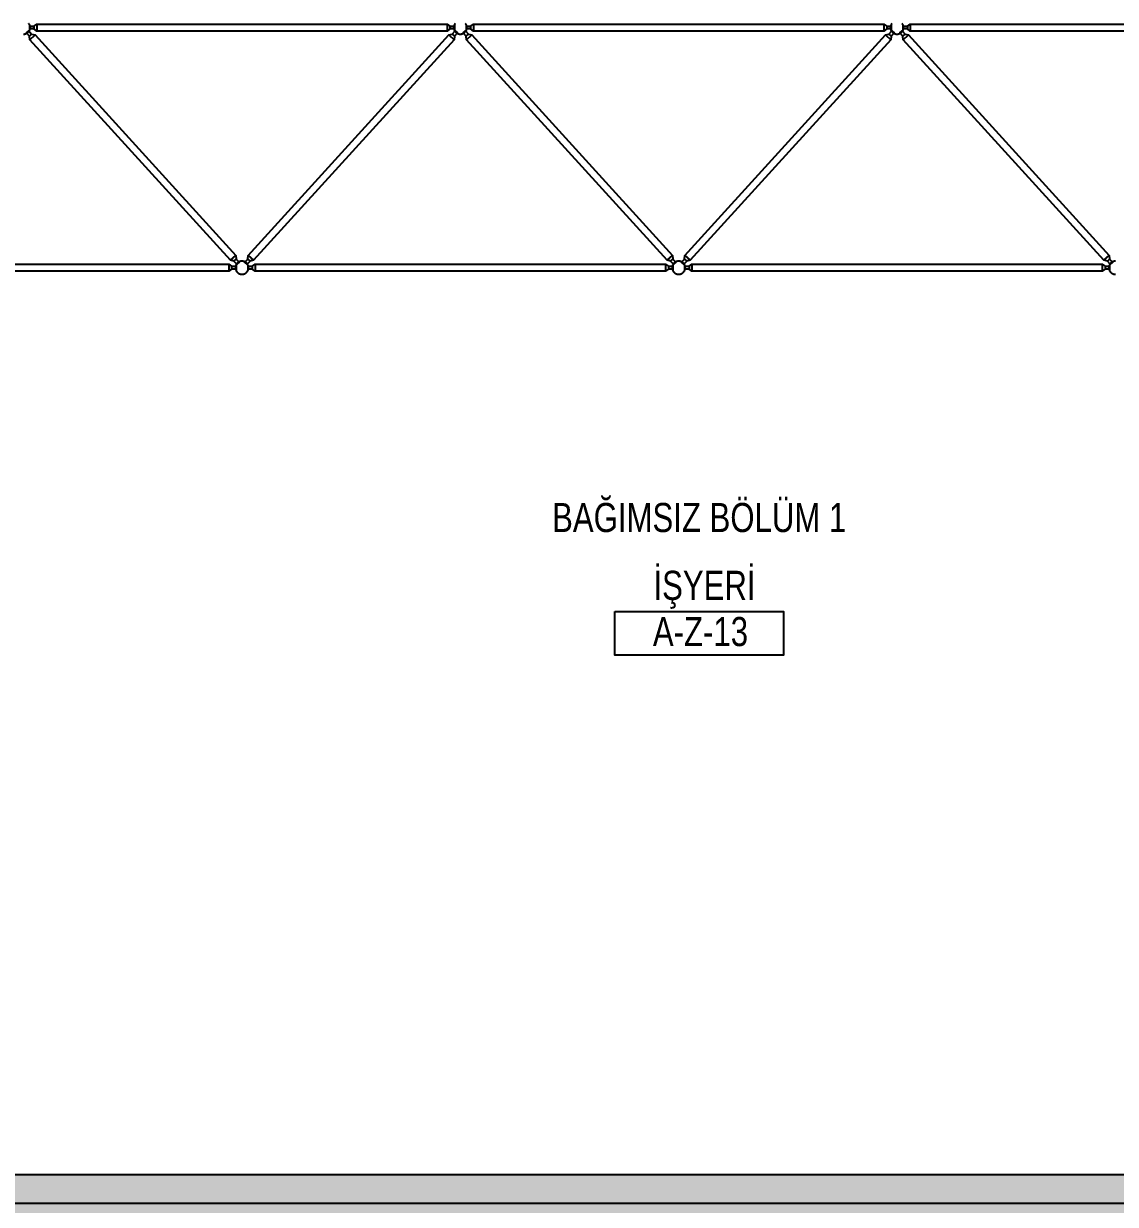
# Model space of a CAD drawing. Header units: centimetres. Extents: x 26569 to 160723, y -3143 to 14565.
# Drawn here: x 116158 to 116908, y -1622 to -811 of the extents above; entities that cross this region are included whole.
import ezdxf
from ezdxf.enums import TextEntityAlignment as Align

# ---------------------------------------------------------------- set-up
doc = ezdxf.new("R2010")
doc.units = ezdxf.units.CM
doc.header["$LTSCALE"] = 100
for name, color, linetype in [('A-ANNO-DIMS', 187, 'Continuous'), ('A-ANNO-IDEN', 50, 'Continuous'), ('A-ANNO-TEXT', 50, 'Continuous'), ('A-ELEV-02', 253, 'Continuous'), ('S-CONC', 5, 'Continuous'), ('S-HTCH', 8, 'Continuous')]:
    doc.layers.add(name, color=color, linetype=linetype)
doc.styles.add('Fields_100', font='act_simplex.shx', dxfattribs={"width": 0.8, "height": 20})
doc.dimstyles.new('FIELDS_100', dxfattribs={"dimscale": 0, "dimtxt": 20, "dimasz": 5, "dimexe": 5, "dimexo": 5, "dimgap": 5, "dimtad": 0, "dimdec": 0, "dimzin": 0, "dimdsep": 46, "dimtxsty": 'Fields_100', "dimblk": 'DOT', "dimcen": 0.09, "dimclrt": 50, "dimadec": 0, "dimazin": 0, "dimtfac": 1, "dimtdec": 0, "dimtix": 1, "dimtofl": 0, "dimtmove": 1, "dimatfit": 3, "dimfxl": 5, "dimfxlon": 1, "dimtolj": 1, "dimtzin": 0, "dimarcsym": 0})

# ---------------------------------------------------------------- blocks, each defined once
blk = doc.blocks.new('_Dot')
at = {"color": 0, "linetype": 'ByBlock', "lineweight": -2}
blk.add_line((-0.5, 0), (-1, 0), dxfattribs=at)
at = {"color": 0, "linetype": 'ByBlock', "const_width": 0.5}
blk.add_lwpolyline([(-0.25, 0, 1), (0.25, 0, 1)], format="xyb", close=True, dxfattribs=at)
blk = doc.blocks.new('*D479')
at = {"layer": 'A-ANNO-DIMS', "color": 0, "lineweight": -2, "transparency": 16777216}
for p, q in [((115707.73, -198.45), (115707.73, -188.45)), ((115712.73, -193.45), (116576.06, -193.45)), ((117502.73, -193.45), (116639.4, -193.45)), ((117507.73, -198.45), (117507.73, -188.45))]:
    blk.add_line(p, q, dxfattribs=at)
at = {"layer": 'DEFPOINTS', "color": 0, "transparency": 16777216}
for p in [(117507.73, -193.45), (115707.73, -1038.45), (117507.73, -1038.45)]:
    blk.add_point(p, dxfattribs=at)
at = {"layer": 'A-ANNO-DIMS', "color": 0, "lineweight": -2, "transparency": 16777216, "xscale": 5, "yscale": 5, "zscale": 5, "rotation": 180}
blk.add_blockref('_Dot', (115707.73, -193.45), dxfattribs=at)
at = {"layer": 'A-ANNO-DIMS', "color": 0, "lineweight": -2, "transparency": 16777216, "xscale": 5, "yscale": 5, "zscale": 5}
blk.add_blockref('_Dot', (117507.73, -193.45), dxfattribs=at)
at = {"layer": 'A-ANNO-DIMS', "color": 50, "transparency": 16777216, "insert": (116607.73, -193.45), "char_height": 20, "attachment_point": 5, "style": 'Fields_100'}
blk.add_mtext('\\A1;1800', dxfattribs=at)
blk = doc.blocks.new('Mahal kutusu_100')
at = {"color": 0}
blk.add_lwpolyline([(-58, 30), (58, 30), (58, 0), (-58, 0)], close=True, dxfattribs=at)
at = {"color": 0, "style": 'Fields_100', "width": 0.8}
for tag, p in [('MAHAL', (3.64, 37.94)), ('KOD', (0.89, 6.19)), ('ALAN', (-1.26, -29.36)), ('KAPLAMA', (0.85, -59.68))]:
    blk.add_attdef(tag, text='', height=20, dxfattribs=at).set_placement(p, align=Align.CENTER)

msp = doc.modelspace()

# ---------------------------------------------------------------- hatches: boundary and pattern name
at = {"layer": 'S-HTCH'}
h = msp.add_hatch(dxfattribs=at)
h.set_pattern_fill('ANSI33', color=256, style=0)
h.set_pattern_definition([(45, (95288.2936, -335.3015), (-4.490128, 4.490128), []), (45, (95292.784, -335.3015), (-4.490128, 4.490128), [3.175, -1.5875])])
h.paths.add_polyline_path([(120752.73, -1621.54), (120752.73, -1601.54), (104862.73, -1601.54), (104862.73, -1621.54)])
h.paths.add_polyline_path([(120752.73, -1601.54), (120752.73, -1621.54), (122651.23, -1621.54), (122651.23, -1601.54)])
h = msp.add_hatch(dxfattribs=at)
h.set_pattern_fill('AR-CONC', color=256, scale=0.1, style=0)
h.set_pattern_definition([(50, (-26454.642, -0.04), (18.2184669, -1.5939086), [1.905, -20.955]), (355, (-26454.642, -0.04), (-3.5243421, 19.1056845), [1.524, -16.7640584]), (100.451445, (-26453.124, -0.173), (14.6941247, 17.5117752), [1.6190009, -17.8090245]), (46.1842, (-26454.642, 5.04), (27.107904, -4.2042328), [2.8575, -31.4325]), (96.635558, (-26452.383, 4.69), (23.7404134, 24.7426125), [2.4285023, -26.713561]), (351.184151, (-26454.642, 5.04), (23.7404134, 24.7426125), [2.2859967, -25.145973]), (21, (-26452.102, 3.77), (15.1614391, -10.2265198), [1.905, -20.955]), (326, (-26452.102, 3.77), (6.1802028, 18.4187966), [1.524, -16.764]), (71.451445, (-26450.838, 2.917), (21.341642, 8.1922769), [1.6190009, -17.8089938]), (37.5, (-26454.642, -0.04), (0.30886033, 8.4555039), [0, -16.5608, 0, -17.018, 0, -16.8275]), (7.5, (-26454.642, -0.04), (6.68196625, 10.0180575), [0, -9.7028, 0, -16.1798, 0, -6.4135]), (327.5, (-26460.306, -0.04), (13.55905952, -0.5728744), [0, -6.35, 0, -19.812, 0, -26.289]), (317.5, (-26462.846, -0.04), (14.8129181, 2.5426491), [0, -8.255, 0, -13.1572, 0, -18.669])])
h.paths.add_polyline_path([(122625.73, -1621.54), (104862.73, -1621.54), (104862.73, -1631.54), (122625.73, -1631.54)])

# ---------------------------------------------------------------- linework, layer by layer
at = {"layer": 'A-ELEV-02'}
for points in [[(116157.73, -818.04), (116157.88, -818.04), (116158.03, -818.03), (116158.18, -818.02), (116158.33, -818), (116158.48, -817.98), (116158.63, -817.95), (116158.79, -817.92), (116158.94, -817.88), (116159.09, -817.83), (116159.16, -817.81), (116159.24, -817.78), (116159.31, -817.76), (116159.38, -817.73), (116159.46, -817.7), (116159.53, -817.67), (116159.6, -817.64), (116159.68, -817.6), (116159.75, -817.57), (116159.82, -817.53), (116159.89, -817.49), (116159.96, -817.45), (116160.03, -817.41), (116160.1, -817.37), (116160.16, -817.33), (116160.23, -817.29), (116160.3, -817.24), (116160.36, -817.19), (116160.43, -817.15), (116160.49, -817.1), (116160.55, -817.05), (116160.61, -817), (116160.67, -816.95), (116160.73, -816.9), (116160.79, -816.84), (116160.85, -816.79), (116160.91, -816.73), (116160.96, -816.68), (116161.07, -816.56), (116161.17, -816.44), (116161.27, -816.32), (116161.36, -816.2), (116161.45, -816.07), (116161.53, -815.95), (116161.61, -815.82), (116161.69, -815.69), (116161.75, -815.56), (116161.82, -815.42), (116161.88, -815.29), (116161.94, -815.14), (116161.99, -815), (116162.03, -814.86), (116162.08, -814.71), (116162.11, -814.56), (116162.15, -814.4), (116162.17, -814.25), (116162.19, -814.17), (116162.2, -814.09), (116162.21, -814.01), (116162.21, -813.94), (116162.22, -813.86), (116162.22, -813.78), (116162.23, -813.7), (116162.23, -813.62), (116162.23, -813.54), (116162.23, -813.46), (116162.23, -813.38), (116162.22, -813.3), (116162.22, -813.22), (116162.21, -813.14), (116162.2, -813.06), (116162.19, -812.98), (116162.18, -812.9), (116162.17, -812.82), (116162.16, -812.74), (116162.14, -812.67), (116162.13, -812.59), (116162.11, -812.51), (116162.09, -812.43), (116162.07, -812.36), (116162.05, -812.28), (116162.03, -812.2), (116162, -812.13), (116161.98, -812.05), (116161.92, -811.91), (116161.86, -811.76), (116161.8, -811.62), (116161.73, -811.48), (116161.66, -811.35), (116161.58, -811.22), (116161.5, -811.09), (116161.42, -810.96), (116161.33, -810.84)], [(116161.83, -812.54), (116164.83, -812.54), (116166.83, -811.13), (116448.63, -811.13), (116450.63, -812.54), (116453.63, -812.54)], [(116166.83, -811.13), (116166.83, -815.96)], [(116448.63, -811.13), (116448.63, -815.96)], [(116454.13, -810.84), (116454.04, -810.96), (116453.96, -811.09), (116453.88, -811.22), (116453.8, -811.35), (116453.73, -811.48), (116453.66, -811.62), (116453.6, -811.76), (116453.54, -811.91), (116453.48, -812.05), (116453.46, -812.13), (116453.43, -812.2), (116453.41, -812.28), (116453.39, -812.36), (116453.37, -812.43), (116453.35, -812.51), (116453.33, -812.59), (116453.32, -812.67), (116453.3, -812.74), (116453.29, -812.82), (116453.28, -812.9), (116453.27, -812.98), (116453.26, -813.06), (116453.25, -813.14), (116453.24, -813.22), (116453.24, -813.3), (116453.23, -813.38), (116453.23, -813.46), (116453.23, -813.54), (116453.23, -813.62), (116453.23, -813.7), (116453.24, -813.78), (116453.24, -813.86), (116453.25, -813.94), (116453.25, -814.01), (116453.26, -814.09), (116453.27, -814.17), (116453.29, -814.25), (116453.31, -814.4), (116453.35, -814.56), (116453.38, -814.71), (116453.43, -814.86), (116453.47, -815), (116453.52, -815.14), (116453.58, -815.29), (116453.64, -815.42), (116453.71, -815.56), (116453.77, -815.69), (116453.85, -815.82), (116453.93, -815.95), (116454.01, -816.07), (116454.1, -816.2), (116454.19, -816.32), (116454.29, -816.44), (116454.39, -816.56), (116454.5, -816.68), (116454.55, -816.73), (116454.61, -816.79), (116454.67, -816.84), (116454.73, -816.9), (116454.79, -816.95), (116454.85, -817), (116454.91, -817.05), (116454.97, -817.1), (116455.03, -817.15), (116455.1, -817.19), (116455.16, -817.24), (116455.23, -817.29), (116455.3, -817.33), (116455.36, -817.37), (116455.43, -817.41), (116455.5, -817.45), (116455.57, -817.49), (116455.64, -817.53), (116455.71, -817.57), (116455.78, -817.6), (116455.86, -817.64), (116455.93, -817.67), (116456, -817.7), (116456.08, -817.73), (116456.15, -817.76), (116456.22, -817.78), (116456.3, -817.81), (116456.37, -817.83), (116456.52, -817.88), (116456.67, -817.92), (116456.83, -817.95), (116456.98, -817.98), (116457.13, -818), (116457.28, -818.02), (116457.43, -818.03), (116457.58, -818.04), (116457.73, -818.04), (116457.88, -818.04), (116458.03, -818.03), (116458.18, -818.02), (116458.33, -818), (116458.48, -817.98), (116458.63, -817.95), (116458.79, -817.92), (116458.94, -817.88), (116459.09, -817.83), (116459.16, -817.81), (116459.24, -817.78), (116459.31, -817.76), (116459.38, -817.73), (116459.46, -817.7), (116459.53, -817.67), (116459.6, -817.64), (116459.68, -817.6), (116459.75, -817.57), (116459.82, -817.53), (116459.89, -817.49), (116459.96, -817.45), (116460.03, -817.41), (116460.1, -817.37), (116460.16, -817.33), (116460.23, -817.29), (116460.3, -817.24), (116460.36, -817.19), (116460.43, -817.15), (116460.49, -817.1), (116460.55, -817.05), (116460.61, -817), (116460.67, -816.95), (116460.73, -816.9), (116460.79, -816.84), (116460.85, -816.79), (116460.91, -816.73), (116460.96, -816.68), (116461.07, -816.56), (116461.17, -816.44), (116461.27, -816.32), (116461.36, -816.2), (116461.45, -816.07), (116461.53, -815.95), (116461.61, -815.82), (116461.69, -815.69), (116461.75, -815.56), (116461.82, -815.42), (116461.88, -815.29), (116461.94, -815.14), (116461.99, -815), (116462.03, -814.86), (116462.08, -814.71), (116462.11, -814.56), (116462.15, -814.4), (116462.17, -814.25), (116462.19, -814.17), (116462.2, -814.09), (116462.21, -814.01), (116462.21, -813.94), (116462.22, -813.86), (116462.22, -813.78), (116462.23, -813.7), (116462.23, -813.62), (116462.23, -813.54), (116462.23, -813.46), (116462.23, -813.38), (116462.22, -813.3), (116462.22, -813.22), (116462.21, -813.14), (116462.2, -813.06), (116462.19, -812.98), (116462.18, -812.9), (116462.17, -812.82), (116462.16, -812.74), (116462.14, -812.67), (116462.13, -812.59), (116462.11, -812.51), (116462.09, -812.43), (116462.07, -812.36), (116462.05, -812.28), (116462.03, -812.2), (116462, -812.13), (116461.98, -812.05), (116461.92, -811.91), (116461.86, -811.76), (116461.8, -811.62), (116461.73, -811.48), (116461.66, -811.35), (116461.58, -811.22), (116461.5, -811.09), (116461.42, -810.96), (116461.33, -810.84)], [(116461.83, -812.54), (116464.83, -812.54), (116466.83, -811.13), (116748.63, -811.13), (116750.63, -812.54), (116753.63, -812.54)], [(116466.83, -811.13), (116466.83, -815.96)], [(116748.63, -811.13), (116748.63, -815.96)], [(116754.13, -810.84), (116754.04, -810.96), (116753.96, -811.09), (116753.88, -811.22), (116753.8, -811.35), (116753.73, -811.48), (116753.66, -811.62), (116753.6, -811.76), (116753.54, -811.91), (116753.48, -812.05), (116753.46, -812.13), (116753.43, -812.2), (116753.41, -812.28), (116753.39, -812.36), (116753.37, -812.43), (116753.35, -812.51), (116753.33, -812.59), (116753.32, -812.67), (116753.3, -812.74), (116753.29, -812.82), (116753.28, -812.9), (116753.27, -812.98), (116753.26, -813.06), (116753.25, -813.14), (116753.24, -813.22), (116753.24, -813.3), (116753.23, -813.38), (116753.23, -813.46), (116753.23, -813.54), (116753.23, -813.62), (116753.23, -813.7), (116753.24, -813.78), (116753.24, -813.86), (116753.25, -813.94), (116753.25, -814.01), (116753.26, -814.09), (116753.27, -814.17), (116753.29, -814.25), (116753.31, -814.4), (116753.35, -814.56), (116753.38, -814.71), (116753.43, -814.86), (116753.47, -815), (116753.52, -815.14), (116753.58, -815.29), (116753.64, -815.42), (116753.71, -815.56), (116753.77, -815.69), (116753.85, -815.82), (116753.93, -815.95), (116754.01, -816.07), (116754.1, -816.2), (116754.19, -816.32), (116754.29, -816.44), (116754.39, -816.56), (116754.5, -816.68), (116754.55, -816.73), (116754.61, -816.79), (116754.67, -816.84), (116754.73, -816.9), (116754.79, -816.95), (116754.85, -817), (116754.91, -817.05), (116754.97, -817.1), (116755.03, -817.15), (116755.1, -817.19), (116755.16, -817.24), (116755.23, -817.29), (116755.3, -817.33), (116755.36, -817.37), (116755.43, -817.41), (116755.5, -817.45), (116755.57, -817.49), (116755.64, -817.53), (116755.71, -817.57), (116755.78, -817.6), (116755.86, -817.64), (116755.93, -817.67), (116756, -817.7), (116756.08, -817.73), (116756.15, -817.76), (116756.22, -817.78), (116756.3, -817.81), (116756.37, -817.83), (116756.52, -817.88), (116756.67, -817.92), (116756.83, -817.95), (116756.98, -817.98), (116757.13, -818), (116757.28, -818.02), (116757.43, -818.03), (116757.58, -818.04), (116757.73, -818.04), (116757.88, -818.04), (116758.03, -818.03), (116758.18, -818.02), (116758.33, -818), (116758.48, -817.98), (116758.63, -817.95), (116758.79, -817.92), (116758.94, -817.88), (116759.09, -817.83), (116759.16, -817.81), (116759.24, -817.78), (116759.31, -817.76), (116759.38, -817.73), (116759.46, -817.7), (116759.53, -817.67), (116759.6, -817.64), (116759.68, -817.6), (116759.75, -817.57), (116759.82, -817.53), (116759.89, -817.49), (116759.96, -817.45), (116760.03, -817.41), (116760.1, -817.37), (116760.16, -817.33), (116760.23, -817.29), (116760.3, -817.24), (116760.36, -817.19), (116760.43, -817.15), (116760.49, -817.1), (116760.55, -817.05), (116760.61, -817), (116760.67, -816.95), (116760.73, -816.9), (116760.79, -816.84), (116760.85, -816.79), (116760.91, -816.73), (116760.96, -816.68), (116761.07, -816.56), (116761.17, -816.44), (116761.27, -816.32), (116761.36, -816.2), (116761.45, -816.07), (116761.53, -815.95), (116761.61, -815.82), (116761.69, -815.69), (116761.75, -815.56), (116761.82, -815.42), (116761.88, -815.29), (116761.94, -815.14), (116761.99, -815), (116762.03, -814.86), (116762.08, -814.71), (116762.11, -814.56), (116762.15, -814.4), (116762.17, -814.25), (116762.19, -814.17), (116762.2, -814.09), (116762.21, -814.01), (116762.21, -813.94), (116762.22, -813.86), (116762.22, -813.78), (116762.23, -813.7), (116762.23, -813.62), (116762.23, -813.54), (116762.23, -813.46), (116762.23, -813.38), (116762.22, -813.3), (116762.22, -813.22), (116762.21, -813.14), (116762.2, -813.06), (116762.19, -812.98), (116762.18, -812.9), (116762.17, -812.82), (116762.16, -812.74), (116762.14, -812.67), (116762.13, -812.59), (116762.11, -812.51), (116762.09, -812.43), (116762.07, -812.36), (116762.05, -812.28), (116762.03, -812.2), (116762, -812.13), (116761.98, -812.05), (116761.92, -811.91), (116761.86, -811.76), (116761.8, -811.62), (116761.73, -811.48), (116761.66, -811.35), (116761.58, -811.22), (116761.5, -811.09), (116761.42, -810.96), (116761.33, -810.84)], [(116761.83, -812.54), (116764.83, -812.54), (116766.83, -811.13), (117048.63, -811.13), (117050.63, -812.54), (117053.63, -812.54)], [(116766.83, -811.13), (116766.83, -815.96)], [(116159.12, -817.83), (116161.86, -815.33)], [(116161.77, -819.47), (116163.25, -818.12)], [(116161.83, -811.69), (116161.83, -815.4)], [(116453.63, -814.54), (116450.63, -814.54), (116448.63, -815.96), (116166.83, -815.96), (116164.83, -814.54), (116161.83, -814.54)], [(116162.06, -821.9), (116165.64, -818.65)], [(116164.83, -812.54), (116164.83, -814.54)], [(116449.82, -818.65), (116453.4, -821.9)], [(116450.63, -812.54), (116450.63, -814.54)], [(116452.21, -818.12), (116453.69, -819.47)], [(116453.6, -815.33), (116456.34, -817.83)], [(116453.63, -811.69), (116453.63, -815.4)], [(116459.12, -817.83), (116461.86, -815.33)], [(116461.77, -819.47), (116463.25, -818.12)], [(116461.83, -811.69), (116461.83, -815.4)], [(116753.63, -814.54), (116750.63, -814.54), (116748.63, -815.96), (116466.83, -815.96), (116464.83, -814.54), (116461.83, -814.54)], [(116462.06, -821.9), (116465.64, -818.65)], [(116464.83, -812.54), (116464.83, -814.54)], [(116749.82, -818.65), (116753.4, -821.9)], [(116750.63, -812.54), (116750.63, -814.54)], [(116752.21, -818.12), (116753.69, -819.47)], [(116753.6, -815.33), (116756.34, -817.83)], [(116753.63, -811.69), (116753.63, -815.4)], [(116759.12, -817.83), (116761.86, -815.33)], [(116761.77, -819.47), (116763.25, -818.12)], [(116761.83, -811.69), (116761.83, -815.4)], [(117053.63, -814.54), (117050.63, -814.54), (117048.63, -815.96), (116766.83, -815.96), (116764.83, -814.54), (116761.83, -814.54)], [(116762.06, -821.9), (116765.64, -818.65)], [(116764.83, -812.54), (116764.83, -814.54)], [(116299.82, -973.43), (116303.4, -970.19)], [(116302.21, -973.96), (116303.69, -972.62)], [(116311.77, -972.62), (116313.25, -973.96)], [(116312.06, -970.19), (116315.64, -973.43)], [(116599.82, -973.43), (116603.4, -970.19)], [(116602.21, -973.96), (116603.69, -972.62)], [(116611.77, -972.62), (116613.25, -973.96)], [(116612.06, -970.19), (116615.64, -973.43)], [(116899.82, -973.43), (116903.4, -970.19)], [(116902.21, -973.96), (116903.69, -972.62)], [(116011.83, -977.54), (116014.83, -977.54), (116016.83, -976.13), (116298.63, -976.13), (116300.63, -977.54), (116303.63, -977.54)], [(116303.63, -979.54), (116300.63, -979.54), (116298.63, -980.96), (116016.83, -980.96), (116014.83, -979.54), (116011.83, -979.54)], [(116298.63, -976.13), (116298.63, -980.96)], [(116300.63, -977.54), (116300.63, -979.54)], [(116303.6, -976.76), (116306.34, -974.26)], [(116303.63, -976.69), (116303.63, -980.4)], [(116309.12, -974.26), (116311.86, -976.76)], [(116311.83, -977.54), (116314.83, -977.54), (116316.83, -976.13), (116598.63, -976.13), (116600.63, -977.54), (116603.63, -977.54)], [(116311.83, -976.69), (116311.83, -980.4)], [(116603.63, -979.54), (116600.63, -979.54), (116598.63, -980.96), (116316.83, -980.96), (116314.83, -979.54), (116311.83, -979.54)], [(116314.83, -977.54), (116314.83, -979.54)], [(116316.83, -976.13), (116316.83, -980.96)], [(116598.63, -976.13), (116598.63, -980.96)], [(116600.63, -977.54), (116600.63, -979.54)], [(116603.6, -976.76), (116606.34, -974.26)], [(116603.63, -976.69), (116603.63, -980.4)], [(116609.12, -974.26), (116611.86, -976.76)], [(116611.83, -977.54), (116614.83, -977.54), (116616.83, -976.13), (116898.63, -976.13), (116900.63, -977.54), (116903.63, -977.54)], [(116611.83, -976.69), (116611.83, -980.4)], [(116903.63, -979.54), (116900.63, -979.54), (116898.63, -980.96), (116616.83, -980.96), (116614.83, -979.54), (116611.83, -979.54)], [(116614.83, -977.54), (116614.83, -979.54)], [(116616.83, -976.13), (116616.83, -980.96)], [(116898.63, -976.13), (116898.63, -980.96)], [(116900.63, -977.54), (116900.63, -979.54)], [(116907.83, -974.04), (116907.73, -974.04), (116907.63, -974.04), (116907.53, -974.05), (116907.43, -974.05), (116907.33, -974.06), (116907.22, -974.07), (116907.12, -974.09), (116907.02, -974.1), (116906.91, -974.12), (116906.81, -974.14), (116906.7, -974.16), (116906.6, -974.19), (116906.49, -974.22), (116906.39, -974.25), (116906.28, -974.28), (116906.18, -974.32), (116906.07, -974.36), (116905.97, -974.4), (116905.87, -974.45), (116905.76, -974.5), (116905.66, -974.55), (116905.56, -974.6), (116905.46, -974.66), (116905.36, -974.72), (116905.27, -974.78), (116905.17, -974.84), (116905.08, -974.91), (116904.98, -974.98), (116904.89, -975.05), (116904.8, -975.12), (116904.72, -975.2), (116904.63, -975.28), (116904.55, -975.36), (116904.47, -975.45), (116904.39, -975.53), (116904.31, -975.62), (116904.24, -975.71), (116904.16, -975.8), (116904.09, -975.89), (116904.03, -975.99), (116903.96, -976.08), (116903.9, -976.18), (116903.84, -976.28), (116903.79, -976.38), (116903.73, -976.48), (116903.68, -976.58), (116903.63, -976.68), (116903.59, -976.78), (116903.55, -976.89), (116903.51, -976.99), (116903.47, -977.1), (116903.44, -977.2), (116903.4, -977.31), (116903.37, -977.41), (116903.35, -977.52), (116903.33, -977.62), (116903.31, -977.72), (116903.29, -977.83), (116903.27, -977.93), (116903.26, -978.04), (116903.25, -978.14), (116903.24, -978.24), (116903.23, -978.34), (116903.23, -978.44), (116903.23, -978.54), (116903.23, -978.64), (116903.23, -978.74), (116903.24, -978.85), (116903.25, -978.95), (116903.26, -979.05), (116903.27, -979.15), (116903.29, -979.26), (116903.31, -979.36), (116903.33, -979.47), (116903.35, -979.57), (116903.37, -979.68), (116903.4, -979.78), (116903.44, -979.89), (116903.47, -979.99), (116903.51, -980.1), (116903.55, -980.2), (116903.59, -980.3), (116903.63, -980.41), (116903.68, -980.51), (116903.73, -980.61), (116903.79, -980.71), (116903.84, -980.81), (116903.9, -980.91), (116903.96, -981.01), (116904.03, -981.1), (116904.09, -981.2), (116904.16, -981.29), (116904.24, -981.38), (116904.31, -981.47), (116904.39, -981.56), (116904.47, -981.64), (116904.55, -981.73), (116904.63, -981.81), (116904.72, -981.89), (116904.8, -981.96), (116904.89, -982.04), (116904.98, -982.11), (116905.08, -982.18), (116905.17, -982.25), (116905.27, -982.31), (116905.36, -982.37), (116905.46, -982.43), (116905.56, -982.49), (116905.66, -982.54), (116905.76, -982.59), (116905.87, -982.64), (116905.97, -982.69), (116906.07, -982.73), (116906.18, -982.77), (116906.28, -982.8), (116906.39, -982.84), (116906.49, -982.87), (116906.6, -982.9), (116906.7, -982.92), (116906.81, -982.95), (116906.91, -982.97), (116907.02, -982.99), (116907.12, -983), (116907.22, -983.02), (116907.33, -983.03), (116907.43, -983.03), (116907.53, -983.04), (116907.63, -983.04), (116907.73, -983.04), (116907.83, -983.04)], [(116903.6, -976.76), (116906.34, -974.26)], [(116903.63, -976.69), (116903.63, -980.4)]]:
    msp.add_lwpolyline(points, dxfattribs=at)
for points in [[(116304.23, -976.18), (116302.21, -973.96), (116299.82, -973.43), (116162.06, -821.9), (116161.77, -819.47), (116159.75, -817.25), (116161.23, -815.9), (116163.25, -818.12), (116165.64, -818.65), (116303.4, -970.19), (116303.69, -972.62), (116305.71, -974.84)], [(116309.75, -974.84), (116311.77, -972.62), (116312.06, -970.19), (116449.82, -818.65), (116452.21, -818.12), (116454.23, -815.9), (116455.71, -817.25), (116453.69, -819.47), (116453.4, -821.9), (116315.64, -973.43), (116313.25, -973.96), (116311.23, -976.18)], [(116604.23, -976.18), (116602.21, -973.96), (116599.82, -973.43), (116462.06, -821.9), (116461.77, -819.47), (116459.75, -817.25), (116461.23, -815.9), (116463.25, -818.12), (116465.64, -818.65), (116603.4, -970.19), (116603.69, -972.62), (116605.71, -974.84)], [(116609.75, -974.84), (116611.77, -972.62), (116612.06, -970.19), (116749.82, -818.65), (116752.21, -818.12), (116754.23, -815.9), (116755.71, -817.25), (116753.69, -819.47), (116753.4, -821.9), (116615.64, -973.43), (116613.25, -973.96), (116611.23, -976.18)], [(116904.23, -976.18), (116902.21, -973.96), (116899.82, -973.43), (116762.06, -821.9), (116761.77, -819.47), (116759.75, -817.25), (116761.23, -815.9), (116763.25, -818.12), (116765.64, -818.65), (116903.4, -970.19), (116903.69, -972.62), (116905.71, -974.84)], [(116312.23, -978.54), (116312.23, -978.44), (116312.23, -978.34), (116312.22, -978.24), (116312.21, -978.14), (116312.2, -978.04), (116312.19, -977.93), (116312.17, -977.83), (116312.15, -977.72), (116312.13, -977.62), (116312.11, -977.52), (116312.08, -977.41), (116312.06, -977.31), (116312.02, -977.2), (116311.99, -977.1), (116311.95, -976.99), (116311.91, -976.89), (116311.87, -976.78), (116311.83, -976.68), (116311.78, -976.58), (116311.73, -976.48), (116311.67, -976.38), (116311.62, -976.28), (116311.56, -976.18), (116311.5, -976.08), (116311.43, -975.99), (116311.37, -975.89), (116311.3, -975.8), (116311.22, -975.71), (116311.15, -975.62), (116311.07, -975.53), (116310.99, -975.45), (116310.91, -975.36), (116310.83, -975.28), (116310.74, -975.2), (116310.66, -975.12), (116310.57, -975.05), (116310.48, -974.98), (116310.38, -974.91), (116310.29, -974.84), (116310.19, -974.78), (116310.1, -974.72), (116310, -974.66), (116309.9, -974.6), (116309.8, -974.55), (116309.7, -974.5), (116309.59, -974.45), (116309.49, -974.4), (116309.39, -974.36), (116309.28, -974.32), (116309.18, -974.28), (116309.07, -974.25), (116308.97, -974.22), (116308.86, -974.19), (116308.76, -974.16), (116308.65, -974.14), (116308.55, -974.12), (116308.44, -974.1), (116308.34, -974.09), (116308.24, -974.07), (116308.13, -974.06), (116308.03, -974.05), (116307.93, -974.05), (116307.83, -974.04), (116307.73, -974.04), (116307.63, -974.04), (116307.53, -974.05), (116307.43, -974.05), (116307.33, -974.06), (116307.22, -974.07), (116307.12, -974.09), (116307.02, -974.1), (116306.91, -974.12), (116306.81, -974.14), (116306.7, -974.16), (116306.6, -974.19), (116306.49, -974.22), (116306.39, -974.25), (116306.28, -974.28), (116306.18, -974.32), (116306.07, -974.36), (116305.97, -974.4), (116305.87, -974.45), (116305.76, -974.5), (116305.66, -974.55), (116305.56, -974.6), (116305.46, -974.66), (116305.36, -974.72), (116305.27, -974.78), (116305.17, -974.84), (116305.08, -974.91), (116304.98, -974.98), (116304.89, -975.05), (116304.8, -975.12), (116304.72, -975.2), (116304.63, -975.28), (116304.55, -975.36), (116304.47, -975.45), (116304.39, -975.53), (116304.31, -975.62), (116304.24, -975.71), (116304.16, -975.8), (116304.09, -975.89), (116304.03, -975.99), (116303.96, -976.08), (116303.9, -976.18), (116303.84, -976.28), (116303.79, -976.38), (116303.73, -976.48), (116303.68, -976.58), (116303.63, -976.68), (116303.59, -976.78), (116303.55, -976.89), (116303.51, -976.99), (116303.47, -977.1), (116303.44, -977.2), (116303.4, -977.31), (116303.37, -977.41), (116303.35, -977.52), (116303.33, -977.62), (116303.31, -977.72), (116303.29, -977.83), (116303.27, -977.93), (116303.26, -978.04), (116303.25, -978.14), (116303.24, -978.24), (116303.23, -978.34), (116303.23, -978.44), (116303.23, -978.54), (116303.23, -978.64), (116303.23, -978.74), (116303.24, -978.85), (116303.25, -978.95), (116303.26, -979.05), (116303.27, -979.15), (116303.29, -979.26), (116303.31, -979.36), (116303.33, -979.47), (116303.35, -979.57), (116303.37, -979.68), (116303.4, -979.78), (116303.44, -979.89), (116303.47, -979.99), (116303.51, -980.1), (116303.55, -980.2), (116303.59, -980.3), (116303.63, -980.41), (116303.68, -980.51), (116303.73, -980.61), (116303.79, -980.71), (116303.84, -980.81), (116303.9, -980.91), (116303.96, -981.01), (116304.03, -981.1), (116304.09, -981.2), (116304.16, -981.29), (116304.24, -981.38), (116304.31, -981.47), (116304.39, -981.56), (116304.47, -981.64), (116304.55, -981.73), (116304.63, -981.81), (116304.72, -981.89), (116304.8, -981.96), (116304.89, -982.04), (116304.98, -982.11), (116305.08, -982.18), (116305.17, -982.25), (116305.27, -982.31), (116305.36, -982.37), (116305.46, -982.43), (116305.56, -982.49), (116305.66, -982.54), (116305.76, -982.59), (116305.87, -982.64), (116305.97, -982.69), (116306.07, -982.73), (116306.18, -982.77), (116306.28, -982.8), (116306.39, -982.84), (116306.49, -982.87), (116306.6, -982.9), (116306.7, -982.92), (116306.81, -982.95), (116306.91, -982.97), (116307.02, -982.99), (116307.12, -983), (116307.22, -983.02), (116307.33, -983.03), (116307.43, -983.03), (116307.53, -983.04), (116307.63, -983.04), (116307.73, -983.04), (116307.83, -983.04), (116307.93, -983.04), (116308.03, -983.03), (116308.13, -983.03), (116308.24, -983.02), (116308.34, -983), (116308.44, -982.99), (116308.55, -982.97), (116308.65, -982.95), (116308.76, -982.92), (116308.86, -982.9), (116308.97, -982.87), (116309.07, -982.84), (116309.18, -982.8), (116309.28, -982.77), (116309.39, -982.73), (116309.49, -982.69), (116309.59, -982.64), (116309.7, -982.59), (116309.8, -982.54), (116309.9, -982.49), (116310, -982.43), (116310.1, -982.37), (116310.19, -982.31), (116310.29, -982.25), (116310.38, -982.18), (116310.48, -982.11), (116310.57, -982.04), (116310.66, -981.96), (116310.74, -981.89), (116310.83, -981.81), (116310.91, -981.73), (116310.99, -981.64), (116311.07, -981.56), (116311.15, -981.47), (116311.22, -981.38), (116311.3, -981.29), (116311.37, -981.2), (116311.43, -981.1), (116311.5, -981.01), (116311.56, -980.91), (116311.62, -980.81), (116311.67, -980.71), (116311.73, -980.61), (116311.78, -980.51), (116311.83, -980.41), (116311.87, -980.3), (116311.91, -980.2), (116311.95, -980.1), (116311.99, -979.99), (116312.02, -979.89), (116312.06, -979.78), (116312.08, -979.68), (116312.11, -979.57), (116312.13, -979.47), (116312.15, -979.36), (116312.17, -979.26), (116312.19, -979.15), (116312.2, -979.05), (116312.21, -978.95), (116312.22, -978.85), (116312.23, -978.74), (116312.23, -978.64)], [(116612.23, -978.54), (116612.23, -978.44), (116612.23, -978.34), (116612.22, -978.24), (116612.21, -978.14), (116612.2, -978.04), (116612.19, -977.93), (116612.17, -977.83), (116612.15, -977.72), (116612.13, -977.62), (116612.11, -977.52), (116612.08, -977.41), (116612.06, -977.31), (116612.02, -977.2), (116611.99, -977.1), (116611.95, -976.99), (116611.91, -976.89), (116611.87, -976.78), (116611.83, -976.68), (116611.78, -976.58), (116611.73, -976.48), (116611.67, -976.38), (116611.62, -976.28), (116611.56, -976.18), (116611.5, -976.08), (116611.43, -975.99), (116611.37, -975.89), (116611.3, -975.8), (116611.22, -975.71), (116611.15, -975.62), (116611.07, -975.53), (116610.99, -975.45), (116610.91, -975.36), (116610.83, -975.28), (116610.74, -975.2), (116610.66, -975.12), (116610.57, -975.05), (116610.48, -974.98), (116610.38, -974.91), (116610.29, -974.84), (116610.19, -974.78), (116610.1, -974.72), (116610, -974.66), (116609.9, -974.6), (116609.8, -974.55), (116609.7, -974.5), (116609.59, -974.45), (116609.49, -974.4), (116609.39, -974.36), (116609.28, -974.32), (116609.18, -974.28), (116609.07, -974.25), (116608.97, -974.22), (116608.86, -974.19), (116608.76, -974.16), (116608.65, -974.14), (116608.55, -974.12), (116608.44, -974.1), (116608.34, -974.09), (116608.24, -974.07), (116608.13, -974.06), (116608.03, -974.05), (116607.93, -974.05), (116607.83, -974.04), (116607.73, -974.04), (116607.63, -974.04), (116607.53, -974.05), (116607.43, -974.05), (116607.33, -974.06), (116607.22, -974.07), (116607.12, -974.09), (116607.02, -974.1), (116606.91, -974.12), (116606.81, -974.14), (116606.7, -974.16), (116606.6, -974.19), (116606.49, -974.22), (116606.39, -974.25), (116606.28, -974.28), (116606.18, -974.32), (116606.07, -974.36), (116605.97, -974.4), (116605.87, -974.45), (116605.76, -974.5), (116605.66, -974.55), (116605.56, -974.6), (116605.46, -974.66), (116605.36, -974.72), (116605.27, -974.78), (116605.17, -974.84), (116605.08, -974.91), (116604.98, -974.98), (116604.89, -975.05), (116604.8, -975.12), (116604.72, -975.2), (116604.63, -975.28), (116604.55, -975.36), (116604.47, -975.45), (116604.39, -975.53), (116604.31, -975.62), (116604.24, -975.71), (116604.16, -975.8), (116604.09, -975.89), (116604.03, -975.99), (116603.96, -976.08), (116603.9, -976.18), (116603.84, -976.28), (116603.79, -976.38), (116603.73, -976.48), (116603.68, -976.58), (116603.63, -976.68), (116603.59, -976.78), (116603.55, -976.89), (116603.51, -976.99), (116603.47, -977.1), (116603.44, -977.2), (116603.4, -977.31), (116603.37, -977.41), (116603.35, -977.52), (116603.33, -977.62), (116603.31, -977.72), (116603.29, -977.83), (116603.27, -977.93), (116603.26, -978.04), (116603.25, -978.14), (116603.24, -978.24), (116603.23, -978.34), (116603.23, -978.44), (116603.23, -978.54), (116603.23, -978.64), (116603.23, -978.74), (116603.24, -978.85), (116603.25, -978.95), (116603.26, -979.05), (116603.27, -979.15), (116603.29, -979.26), (116603.31, -979.36), (116603.33, -979.47), (116603.35, -979.57), (116603.37, -979.68), (116603.4, -979.78), (116603.44, -979.89), (116603.47, -979.99), (116603.51, -980.1), (116603.55, -980.2), (116603.59, -980.3), (116603.63, -980.41), (116603.68, -980.51), (116603.73, -980.61), (116603.79, -980.71), (116603.84, -980.81), (116603.9, -980.91), (116603.96, -981.01), (116604.03, -981.1), (116604.09, -981.2), (116604.16, -981.29), (116604.24, -981.38), (116604.31, -981.47), (116604.39, -981.56), (116604.47, -981.64), (116604.55, -981.73), (116604.63, -981.81), (116604.72, -981.89), (116604.8, -981.96), (116604.89, -982.04), (116604.98, -982.11), (116605.08, -982.18), (116605.17, -982.25), (116605.27, -982.31), (116605.36, -982.37), (116605.46, -982.43), (116605.56, -982.49), (116605.66, -982.54), (116605.76, -982.59), (116605.87, -982.64), (116605.97, -982.69), (116606.07, -982.73), (116606.18, -982.77), (116606.28, -982.8), (116606.39, -982.84), (116606.49, -982.87), (116606.6, -982.9), (116606.7, -982.92), (116606.81, -982.95), (116606.91, -982.97), (116607.02, -982.99), (116607.12, -983), (116607.22, -983.02), (116607.33, -983.03), (116607.43, -983.03), (116607.53, -983.04), (116607.63, -983.04), (116607.73, -983.04), (116607.83, -983.04), (116607.93, -983.04), (116608.03, -983.03), (116608.13, -983.03), (116608.24, -983.02), (116608.34, -983), (116608.44, -982.99), (116608.55, -982.97), (116608.65, -982.95), (116608.76, -982.92), (116608.86, -982.9), (116608.97, -982.87), (116609.07, -982.84), (116609.18, -982.8), (116609.28, -982.77), (116609.39, -982.73), (116609.49, -982.69), (116609.59, -982.64), (116609.7, -982.59), (116609.8, -982.54), (116609.9, -982.49), (116610, -982.43), (116610.1, -982.37), (116610.19, -982.31), (116610.29, -982.25), (116610.38, -982.18), (116610.48, -982.11), (116610.57, -982.04), (116610.66, -981.96), (116610.74, -981.89), (116610.83, -981.81), (116610.91, -981.73), (116610.99, -981.64), (116611.07, -981.56), (116611.15, -981.47), (116611.22, -981.38), (116611.3, -981.29), (116611.37, -981.2), (116611.43, -981.1), (116611.5, -981.01), (116611.56, -980.91), (116611.62, -980.81), (116611.67, -980.71), (116611.73, -980.61), (116611.78, -980.51), (116611.83, -980.41), (116611.87, -980.3), (116611.91, -980.2), (116611.95, -980.1), (116611.99, -979.99), (116612.02, -979.89), (116612.06, -979.78), (116612.08, -979.68), (116612.11, -979.57), (116612.13, -979.47), (116612.15, -979.36), (116612.17, -979.26), (116612.19, -979.15), (116612.2, -979.05), (116612.21, -978.95), (116612.22, -978.85), (116612.23, -978.74), (116612.23, -978.64)]]:
    msp.add_lwpolyline(points, close=True, dxfattribs=at)
at = {"layer": 'S-CONC'}
msp.add_lwpolyline([(120752.73, -1621.54), (104862.73, -1621.54), (104862.73, -1601.54), (120752.73, -1601.54)], dxfattribs=at)

# ---------------------------------------------------------------- block references
at = {"layer": 'A-ANNO-IDEN'}
ref = msp.add_blockref('Mahal kutusu_100', (116621.82, -1244.69), dxfattribs=at)
ref.add_attrib('MAHAL', 'İŞYERİ', dxfattribs={"layer": '0', "color": 0, "height": 20, "style": 'Fields_100', "width": 0.8}).set_placement((116625.46, -1206.75), align=Align.CENTER)
ref.add_attrib('KOD', 'A-Z-13', dxfattribs={"layer": '0', "color": 0, "height": 20, "style": 'Fields_100', "width": 0.8}).set_placement((116622.71, -1238.5), align=Align.CENTER)

# ---------------------------------------------------------------- texts
at = {"layer": 'A-ANNO-TEXT', "insert": (116621.82, -1140.14), "char_height": 20, "attachment_point": 2, "style": 'Fields_100'}
msp.add_mtext_dynamic_manual_height_columns('BAĞIMSIZ BÖLÜM 1', width=436.6649, gutter_width=100, heights=[0], dxfattribs=at)

# ---------------------------------------------------------------- dimensions: what is measured, and where the dimension line sits
at = {"layer": 'A-ANNO-DIMS'}
dim = msp.add_linear_dim(base=(117507.73, -193.45), p1=(115707.73, -1038.45), p2=(117507.73, -1038.45), dimstyle='FIELDS_100', override={"dimscale": 1}, dxfattribs=at)
dim.commit()
dim.dimension.update_dxf_attribs({"geometry": '*D479', "text_midpoint": (116607.73, -193.45)})

doc.saveas('drawing.dxf')
